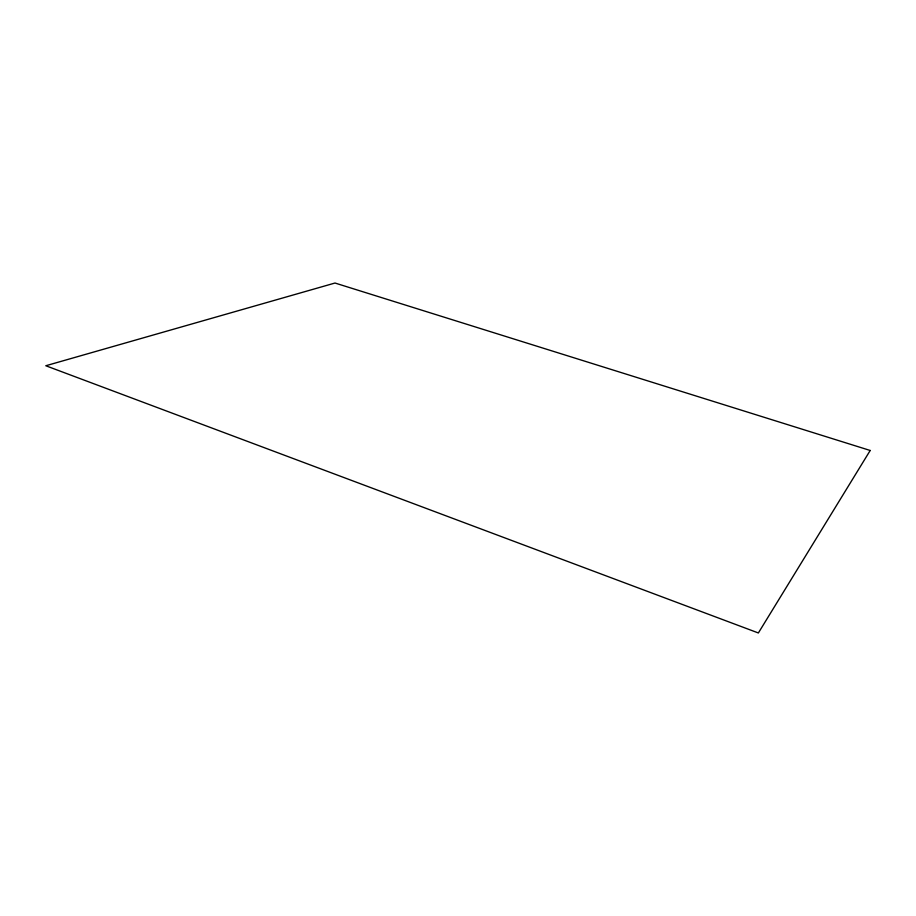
<?xml version="1.0" encoding="UTF-8"?>
<svg xmlns="http://www.w3.org/2000/svg" width="916" height="916" viewBox="0 0 916 916"><rect width="100%" height="100%" fill="white"/><g stroke="black" fill="none" stroke-linecap="round" stroke-linejoin="round"><path stroke-width="1.37" d="M870.2 450.477L758.368 632.967L45.8 365.747L335.004 283.033L870.2 450.477"/></g></svg>
